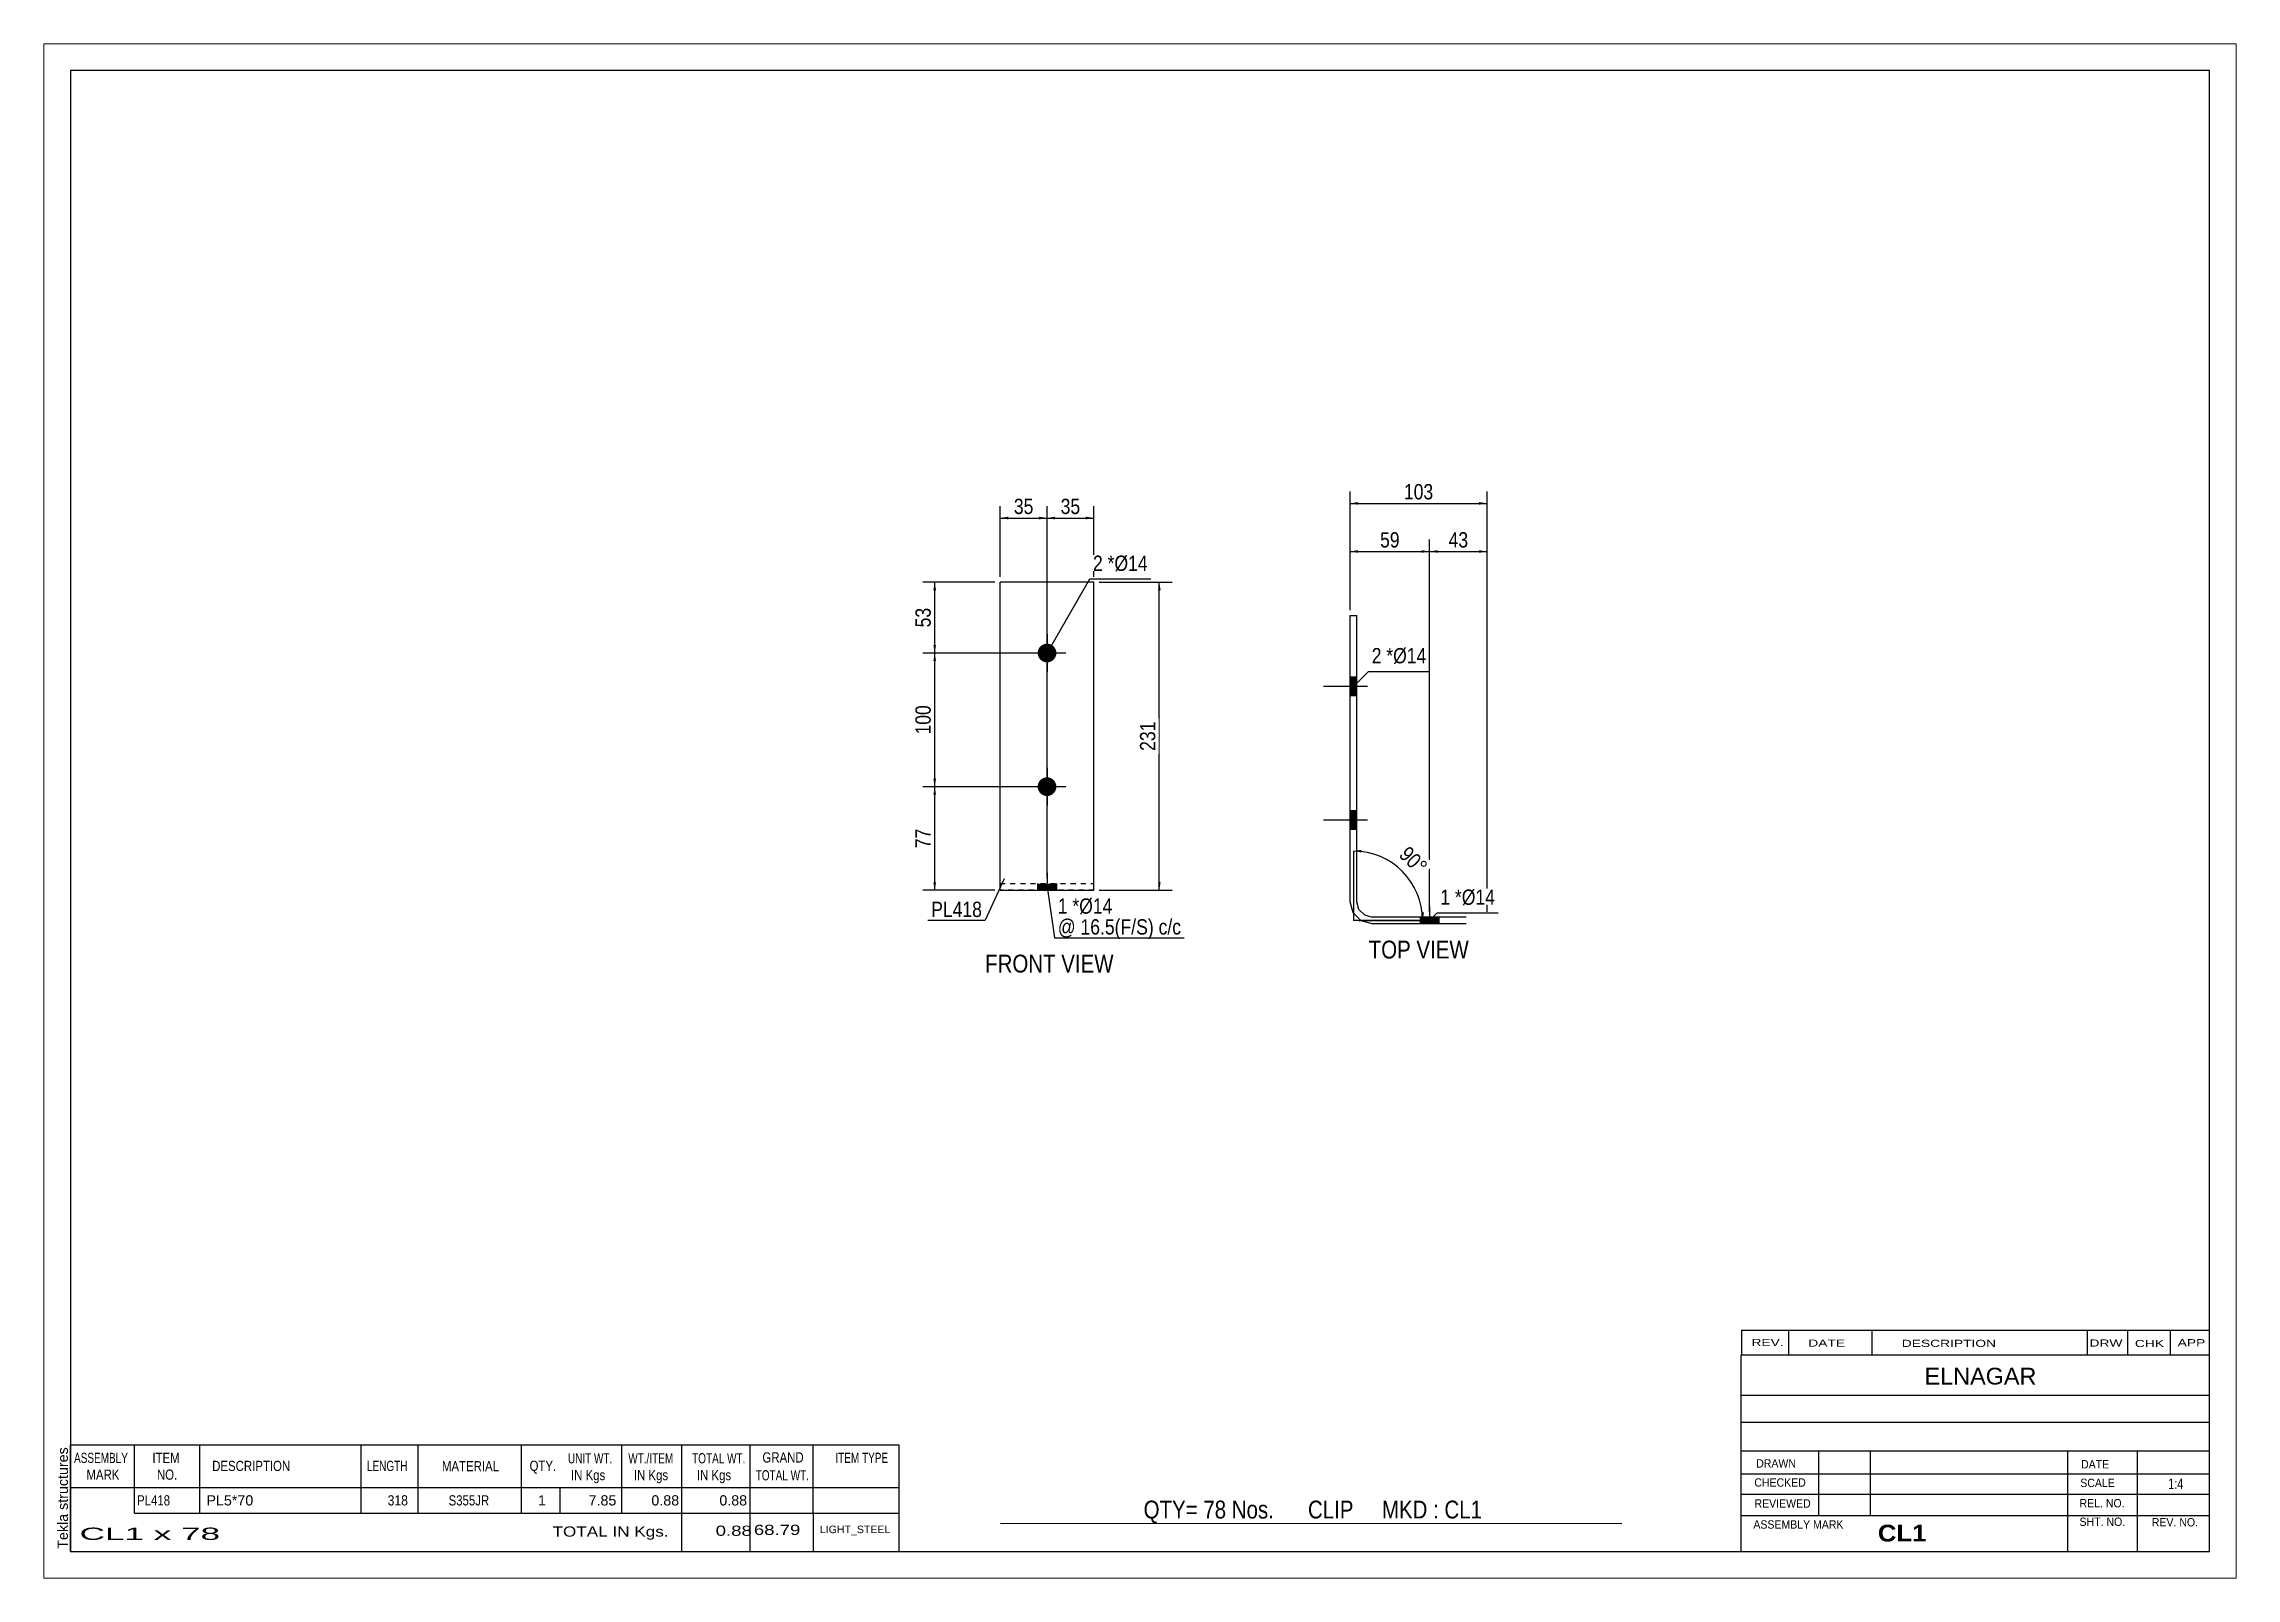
# Paper-space layout 'Layout1' of a CAD drawing. Header units: millimetres. Extents: x 0 to 410, y 0 to 287.
# The model-space entities are those that its viewports show. They can reach past a viewport. Long polylines and large blocks are cut down to what shows.
import ezdxf

# ---------------------------------------------------------------- set-up
doc = ezdxf.new("R2010")
doc.units = ezdxf.units.MM
doc.linetypes.add('DXK_LINE_DOT1', pattern=[1.8814, 0.9407, -0.9407])
doc.layers.add('Viewport layer', color=7, linetype='Continuous', plot=False)
doc.styles.add('Arial', font='ARIAL.TTF', dxfattribs={"height": 0.2})
doc.styles.add('Arial Bold', font='ARIALBD.TTF', dxfattribs={"height": 0.2})
doc.styles.add('Arial Narrow', font='ARIALN.TTF', dxfattribs={"height": 0.2})

# ---------------------------------------------------------------- blocks, each defined once
blk = doc.blocks.new('Unknown-627396871-1562')
at = {"color": 5, "linetype": 'Continuous'}
for p, q in [((405, 282), (5, 282)), ((5, 282), (5, 5)), ((405, 5), (405, 282)), ((5, 5), (405, 5))]:
    blk.add_line(p, q, dxfattribs=at)
at = {"color": 174, "linetype": 'Continuous', "style": 'Arial'}
blk.add_text('Tekla structures', height=1.9102, rotation=90, dxfattribs=at).set_placement((4.5, 5.5))
blk = doc.blocks.new('Unknown-627396871-11 - 1218')
at = {"color": 0, "linetype": 'Continuous'}
blk.add_wipeout([(200.11, 113.29), (200.11, 116.79), (176.04, 116.79), (176.04, 113.29)], dxfattribs=at)
at = {"color": 96, "linetype": 'Continuous', "style": 'Arial Narrow'}
blk.add_text('FRONT VIEW', height=3.34, dxfattribs=at).set_placement((176.04, 113.29))
blk = doc.blocks.new('Unknown-627396871-12 - 1239')
at = {"color": 0, "linetype": 'Continuous'}
blk.add_wipeout([(266.51, 115.91), (266.51, 119.41), (247.77, 119.41), (247.77, 115.91)], dxfattribs=at)
at = {"color": 96, "linetype": 'Continuous', "style": 'Arial Narrow'}
blk.add_text('TOP VIEW', height=3.34, dxfattribs=at).set_placement((247.77, 115.91))
blk = doc.blocks.new('Part-627396871-1234 - 1218')
at = {"color": 2, "linetype": 'Continuous'}
for p, q in [((178.86, 128.68), (178.86, 186.3)), ((196.36, 186.3), (178.86, 186.3)), ((196.36, 128.68), (196.36, 186.3)), ((178.86, 128.68), (178.86, 128.68)), ((178.86, 128.68), (196.36, 128.68)), ((196.36, 128.68), (196.36, 128.68))]:
    blk.add_line(p, q, dxfattribs=at)
at = {"color": 7, "linetype": 'DXK_LINE_DOT1'}
for p, q in [((178.86, 129.93), (178.86, 129.93)), ((178.86, 129.93), (196.36, 129.93)), ((196.36, 128.68), (178.86, 128.68)), ((196.36, 129.93), (196.36, 129.93))]:
    blk.add_line(p, q, dxfattribs=at)
blk = doc.blocks.new('Bolt-627396871-1235 - 1218')
at = {"linetype": 'Continuous'}
for points in [[(189.36, 173.05, -1), (185.86, 173.05, -1)], [(189.36, 148.05, -1), (185.86, 148.05, -1)]]:
    blk.add_hatch(color=3, dxfattribs=at).paths.add_polyline_path(points)
at = {"color": 3, "linetype": 'Continuous'}
for p, q in [((187.61, 176.55), (187.61, 169.55)), ((191.11, 173.05), (184.11, 173.05)), ((191.11, 148.05), (184.11, 148.05)), ((187.61, 151.55), (187.61, 144.55))]:
    blk.add_line(p, q, dxfattribs=at)
blk = doc.blocks.new('Bolt-627396871-1237 - 1218')
at = {"linetype": 'Continuous'}
blk.add_hatch(color=3, dxfattribs=at).paths.add_polyline_path([(189.36, 129.93), (185.86, 129.93), (185.86, 128.68), (189.36, 128.68)])
at = {"color": 3, "linetype": 'Continuous'}
for p, q in [((187.61, 131.93), (187.61, 128.68)), ((185.86, 129.93), (185.86, 128.68)), ((189.36, 129.93), (189.36, 128.68))]:
    blk.add_line(p, q, dxfattribs=at)
blk = doc.blocks.new('Part-627396871-1240 - 1239')
at = {"color": 2, "linetype": 'Continuous'}
for p, q in [((244.29, 126.54), (244.29, 180.04)), ((244.29, 180.04), (245.54, 180.04)), ((245.54, 126.54), (245.54, 180.04)), ((244.84, 124.48), (244.29, 126.54)), ((246.35, 122.97), (244.84, 124.48)), ((245.92, 125.1), (245.54, 126.54)), ((245.92, 125.1), (246.97, 124.05)), ((246.97, 124.05), (248.41, 123.66)), ((266.01, 123.66), (248.41, 123.66)), ((248.41, 122.41), (246.35, 122.97)), ((266.01, 122.41), (248.41, 122.41))]:
    blk.add_line(p, q, dxfattribs=at)
blk = doc.blocks.new('Bolt-627396871-1241 - 1239')
at = {"linetype": 'Continuous'}
for points in [[(245.54, 165.04), (245.54, 168.54), (244.29, 168.54), (244.29, 165.04)], [(245.54, 140.04), (245.54, 143.54), (244.29, 143.54), (244.29, 140.04)]]:
    blk.add_hatch(color=3, dxfattribs=at).paths.add_polyline_path(points)
at = {"color": 3, "linetype": 'Continuous'}
for p, q in [((245.54, 168.54), (244.29, 168.54)), ((247.54, 166.79), (239.29, 166.79)), ((245.54, 165.04), (244.29, 165.04)), ((245.54, 143.54), (244.29, 143.54)), ((247.54, 141.79), (239.29, 141.79)), ((245.54, 140.04), (244.29, 140.04))]:
    blk.add_line(p, q, dxfattribs=at)
blk = doc.blocks.new('Bolt-627396871-1243 - 1239')
at = {"linetype": 'Continuous'}
blk.add_hatch(color=3, dxfattribs=at).paths.add_polyline_path([(257.41, 122.41), (260.91, 122.41), (260.91, 123.66), (257.41, 123.66)])
at = {"color": 3, "linetype": 'Continuous'}
for p, q in [((257.41, 123.66), (257.41, 122.41)), ((259.16, 125.66), (259.16, 122.41)), ((260.91, 123.66), (260.91, 122.41))]:
    blk.add_line(p, q, dxfattribs=at)
blk = doc.blocks.new('StraightDimension-627396871-1245 - 1218')
at = {"linetype": 'Continuous'}
for points in [[(166.36, 184.8), (166.61, 186.3), (166.86, 184.8)], [(166.86, 174.55), (166.61, 173.05), (166.36, 174.55)]]:
    blk.add_hatch(color=7, dxfattribs=at).paths.add_polyline_path(points)
at = {"color": 7, "linetype": 'Continuous'}
for p, q in [((177.86, 186.3), (164.36, 186.3)), ((166.61, 173.05), (166.61, 186.3)), ((186.61, 173.05), (164.36, 173.05))]:
    blk.add_line(p, q, dxfattribs=at)
at = {"color": 0}
blk.add_wipeout([(166.46, 182.11), (162.26, 182.11), (162.26, 177.25), (166.46, 177.25)], dxfattribs=at)
at = {"color": 3, "style": 'Arial Narrow'}
blk.add_text('53', height=2.863, rotation=90.0002, dxfattribs=at).set_placement((165.86, 177.85))
blk = doc.blocks.new('StraightDimension-627396871-1246 - 1218')
at = {"linetype": 'Continuous'}
for points in [[(166.36, 171.55), (166.61, 173.05), (166.86, 171.55)], [(166.86, 149.55), (166.61, 148.05), (166.36, 149.55)]]:
    blk.add_hatch(color=7, dxfattribs=at).paths.add_polyline_path(points)
at = {"color": 7, "linetype": 'Continuous'}
for p, q in [((186.61, 173.05), (164.36, 173.05)), ((166.61, 148.05), (166.61, 173.05)), ((186.61, 148.05), (164.36, 148.05))]:
    blk.add_line(p, q, dxfattribs=at)
at = {"color": 0}
blk.add_wipeout([(166.46, 163.9), (162.26, 163.9), (162.26, 157.21), (166.46, 157.21)], dxfattribs=at)
at = {"color": 3, "style": 'Arial Narrow'}
blk.add_text('100', height=2.863, rotation=90.0002, dxfattribs=at).set_placement((165.86, 157.81))
blk = doc.blocks.new('StraightDimension-627396871-1247 - 1218')
at = {"linetype": 'Continuous'}
for points in [[(166.36, 146.55), (166.61, 148.05), (166.86, 146.55)], [(166.86, 130.18), (166.61, 128.68), (166.36, 130.18)]]:
    blk.add_hatch(color=7, dxfattribs=at).paths.add_polyline_path(points)
at = {"color": 7, "linetype": 'Continuous'}
for p, q in [((186.61, 148.05), (164.36, 148.05)), ((166.61, 128.68), (166.61, 148.05)), ((177.86, 128.68), (164.36, 128.68))]:
    blk.add_line(p, q, dxfattribs=at)
at = {"color": 0}
blk.add_wipeout([(166.46, 140.79), (162.26, 140.79), (162.26, 135.94), (166.46, 135.94)], dxfattribs=at)
at = {"color": 3, "style": 'Arial Narrow'}
blk.add_text('77', height=2.863, rotation=90.0002, dxfattribs=at).set_placement((165.86, 136.54))
blk = doc.blocks.new('StraightDimension-627396871-1258 - 1218')
at = {"linetype": 'Continuous'}
for points in [[(208.36, 184.8), (208.61, 186.3), (208.86, 184.8)], [(208.86, 130.18), (208.61, 128.68), (208.36, 130.18)]]:
    blk.add_hatch(color=7, dxfattribs=at).paths.add_polyline_path(points)
at = {"color": 7, "linetype": 'Continuous'}
for p, q in [((197.36, 186.3), (211.01, 186.3)), ((208.61, 128.68), (208.61, 186.3)), ((197.36, 128.68), (211.01, 128.68))]:
    blk.add_line(p, q, dxfattribs=at)
at = {"color": 0}
blk.add_wipeout([(208.46, 160.83), (204.26, 160.83), (204.26, 154.15), (208.46, 154.15)], dxfattribs=at)
at = {"color": 3, "style": 'Arial Narrow'}
blk.add_text('231', height=2.863, rotation=90.0002, dxfattribs=at).set_placement((207.86, 154.75))
blk = doc.blocks.new('StraightDimension-627396871-1262 - 1218')
at = {"linetype": 'Continuous'}
for points in [[(189.11, 198.05), (187.61, 198.3), (189.11, 198.55)], [(194.86, 198.55), (196.36, 198.3), (194.86, 198.05)]]:
    blk.add_hatch(color=7, dxfattribs=at).paths.add_polyline_path(points)
at = {"color": 7, "linetype": 'Continuous'}
for p, q in [((187.61, 130.93), (187.61, 200.55)), ((187.61, 198.3), (196.36, 198.3)), ((196.36, 187.3), (196.36, 200.55))]:
    blk.add_line(p, q, dxfattribs=at)
at = {"color": 0}
blk.add_wipeout([(194.41, 198.45), (194.41, 202.65), (189.56, 202.65), (189.56, 198.45)], dxfattribs=at)
at = {"color": 3, "style": 'Arial Narrow'}
blk.add_text('35', height=2.863, dxfattribs=at).set_placement((190.16, 199.05))
blk = doc.blocks.new('StraightDimension-627396871-1263 - 1218')
at = {"linetype": 'Continuous'}
for points in [[(180.36, 198.05), (178.86, 198.3), (180.36, 198.55)], [(186.11, 198.55), (187.61, 198.3), (186.11, 198.05)]]:
    blk.add_hatch(color=7, dxfattribs=at).paths.add_polyline_path(points)
at = {"color": 7, "linetype": 'Continuous'}
for p, q in [((178.86, 187.3), (178.86, 200.55)), ((178.86, 198.3), (187.61, 198.3)), ((187.61, 130.93), (187.61, 200.55))]:
    blk.add_line(p, q, dxfattribs=at)
at = {"color": 0}
blk.add_wipeout([(185.66, 198.45), (185.66, 202.65), (180.81, 202.65), (180.81, 198.45)], dxfattribs=at)
at = {"color": 3, "style": 'Arial Narrow'}
blk.add_text('35', height=2.863, dxfattribs=at).set_placement((181.41, 199.05))
blk = doc.blocks.new('StraightDimension-627396871-1280 - 1239')
at = {"linetype": 'Continuous'}
for points in [[(245.79, 191.79), (244.29, 192.04), (245.79, 192.29)], [(257.66, 192.29), (259.16, 192.04), (257.66, 191.79)]]:
    blk.add_hatch(color=7, dxfattribs=at).paths.add_polyline_path(points)
at = {"color": 7, "linetype": 'Continuous'}
for p, q in [((244.29, 181.04), (244.29, 194.29)), ((259.16, 124.66), (259.16, 194.29)), ((244.29, 192.04), (259.16, 192.04))]:
    blk.add_line(p, q, dxfattribs=at)
at = {"color": 0}
blk.add_wipeout([(254.15, 192.19), (254.15, 196.39), (249.3, 196.39), (249.3, 192.19)], dxfattribs=at)
at = {"color": 3, "style": 'Arial Narrow'}
blk.add_text('59', height=2.863, dxfattribs=at).set_placement((249.9, 192.79))
blk = doc.blocks.new('StraightDimension-627396871-1279 - 1239')
at = {"linetype": 'Continuous'}
for points in [[(260.66, 191.79), (259.16, 192.04), (260.66, 192.29)], [(268.41, 192.29), (269.91, 192.04), (268.41, 191.79)]]:
    blk.add_hatch(color=7, dxfattribs=at).paths.add_polyline_path(points)
at = {"color": 7, "linetype": 'Continuous'}
for p, q in [((259.16, 124.66), (259.16, 194.29)), ((269.91, 124.66), (269.91, 194.29)), ((259.16, 192.04), (269.91, 192.04))]:
    blk.add_line(p, q, dxfattribs=at)
at = {"color": 0}
blk.add_wipeout([(266.96, 192.19), (266.96, 196.39), (262.11, 196.39), (262.11, 192.19)], dxfattribs=at)
at = {"color": 3, "style": 'Arial Narrow'}
blk.add_text('43', height=2.863, dxfattribs=at).set_placement((262.71, 192.79))
blk = doc.blocks.new('StraightDimension-627396871-1289 - 1239')
at = {"linetype": 'Continuous'}
for points in [[(245.79, 200.79), (244.29, 201.04), (245.79, 201.29)], [(268.41, 201.29), (269.91, 201.04), (268.41, 200.79)]]:
    blk.add_hatch(color=7, dxfattribs=at).paths.add_polyline_path(points)
at = {"color": 7, "linetype": 'Continuous'}
for p, q in [((244.29, 181.04), (244.29, 203.29)), ((244.29, 201.04), (269.91, 201.04)), ((269.91, 124.66), (269.91, 203.29))]:
    blk.add_line(p, q, dxfattribs=at)
at = {"color": 0}
blk.add_wipeout([(260.44, 201.19), (260.44, 205.39), (253.76, 205.39), (253.76, 201.19)], dxfattribs=at)
at = {"color": 3, "style": 'Arial Narrow'}
blk.add_text('103', height=2.863, dxfattribs=at).set_placement((254.36, 201.79))
blk = doc.blocks.new('AngleDimension-627396871-1968 - 1239')
at = {"linetype": 'Continuous'}
for points in [[(246.41, 135.74), (244.91, 135.99), (246.41, 136.24)], [(258.11, 124.54), (257.86, 123.04), (257.61, 124.54)]]:
    blk.add_hatch(color=7, dxfattribs=at).paths.add_polyline_path(points)
at = {"color": 7, "linetype": 'Continuous'}
for p, q in [((244.91, 135.99), (244.91, 123.04)), ((257.86, 123.04), (244.91, 123.04)), ((245.91, 123.04), (257.86, 123.04))]:
    blk.add_line(p, q, dxfattribs=at)
blk.add_arc((244.91, 123.04), 12.95, 0.0002, 90, dxfattribs=at)
at = {"color": 0}
blk.add_wipeout([(256.99, 130.55), (259.96, 133.52), (255.39, 138.09), (252.42, 135.12)], dxfattribs=at)
at = {"color": 3, "style": 'Arial Narrow'}
blk.add_text('90°', height=2.863, rotation=-45.0001, dxfattribs=at).set_placement((253.27, 135.12))
blk = doc.blocks.new('CBS_BOM-627396871-2094')
at = {"color": 7, "linetype": 'Continuous'}
for p, q in [((4.97, 16.97), (4.97, 24.97)), ((4.97, 24.97), (159.89, 24.97)), ((16.97, 16.97), (16.97, 24.97)), ((29.16, 16.97), (29.16, 24.97)), ((59.32, 16.97), (59.32, 24.97)), ((70, 16.97), (70, 24.97)), ((89.32, 16.97), (89.32, 24.97)), ((108.12, 16.97), (108.12, 24.97)), ((119.33, 16.97), (119.33, 24.97)), ((132.12, 16.97), (132.12, 24.97)), ((143.87, 16.97), (143.87, 24.97)), ((159.89, 24.96), (159.89, 16.98)), ((4.97, 16.97), (159.89, 16.97)), ((4.97, 12.17), (4.97, 16.97)), ((16.97, 12.17), (16.97, 16.97)), ((29.16, 12.17), (29.16, 16.97)), ((59.32, 12.17), (59.32, 16.97)), ((70, 12.17), (70, 16.97)), ((89.32, 12.17), (89.32, 16.97)), ((96.58, 12.17), (96.58, 16.97)), ((108.12, 12.17), (108.12, 16.97)), ((119.33, 12.17), (119.33, 16.97)), ((132.12, 12.17), (132.12, 16.97)), ((143.89, 12.17), (143.89, 16.97)), ((159.89, 16.96), (159.89, 12.17)), ((4.97, 4.97), (4.97, 12.15)), ((16.97, 12.17), (159.89, 12.17)), ((119.33, 4.97), (119.33, 12.15)), ((132.12, 4.97), (132.12, 12.15)), ((143.93, 4.97), (143.93, 12.15)), ((159.89, 12.17), (159.89, 4.97)), ((4.97, 4.97), (159.89, 4.97))]:
    blk.add_line(p, q, dxfattribs=at)
at = {"color": 3, "linetype": 'Continuous', "style": 'Arial'}
for s, height, width, p in [('ASSEMBLY', 1.91, 0.7, (5.65, 21.54)), ('ITEM', 1.91, 0.8, (20.3, 21.54)), ('DESCRIPTION', 1.9102, 0.8, (31.48, 20.04)), ('LENGTH', 1.91, 0.7, (60.43, 20.04)), ('MATERIAL', 1.91, 0.8, (74.45, 19.99)), ('QTY.', 1.91, 0.8, (90.84, 20.07)), ('UNIT WT.', 1.91, 0.7, (98.01, 21.47)), ('WT./ITEM', 1.91, 0.7, (109.3, 21.47)), ('TOTAL WT.', 1.91, 0.7, (121.24, 21.47)), ('GRAND', 1.91, 0.8, (134.39, 21.63)), ('ITEM TYPE', 1.91, 0.7, (148.03, 21.55)), ('MARK', 1.91, 0.8, (7.97, 18.41)), ('NO.', 1.91, 0.8, (21.15, 18.41)), ('IN Kgs', 1.91, 0.8, (98.59, 18.33)), ('IN Kgs', 1.91, 0.8, (110.34, 18.33)), ('IN Kgs', 1.91, 0.8, (122.13, 18.33)), ('TOTAL WT.', 1.91, 0.7, (133.13, 18.29))]:
    blk.add_text(s, height=height, dxfattribs=dict(at, width=width)).set_placement(p)
at = {"color": 7, "linetype": 'Continuous', "style": 'Arial'}
for s, width, p in [('PL418', 0.8, (17.43, 13.6)), ('318', 0.85, (64.3, 13.6)), ('S355JR', 0.8, (75.69, 13.6))]:
    blk.add_text(s, height=1.91, dxfattribs=dict(at, width=width)).set_placement(p)
for s, p in [('PL5*70', (30.41, 13.6)), ('1', (92.41, 13.6)), ('7.85', (101.88, 13.6)), ('0.88', (113.62, 13.6)), ('0.88', (126.33, 13.6))]:
    blk.add_text(s, height=1.91, dxfattribs=at).set_placement(p)
at = {"color": 6, "linetype": 'Continuous', "style": 'Arial'}
for s, height, width, p in [('CL1 x 78', 2.292, 2.05, (6.69, 7.16)), ('TOTAL IN Kgs.', 1.9102, 1.2, (95.13, 7.77)), ('0.88', 1.91, 1.3, (125.65, 7.92)), ('68.79', 1.91, 1.3, (132.79, 8.08))]:
    blk.add_text(s, height=height, dxfattribs=dict(at, width=width)).set_placement(p)
blk.add_text('LIGHT_STEEL', height=1.4135, dxfattribs=at).set_placement((145.14, 8.42))
blk = doc.blocks.new('CBS_CALLOFF-627396871-2095')
at = {"color": 7, "linetype": 'Continuous'}
blk.add_line((178.88, 10.27), (295.11, 10.25), dxfattribs=at)
at = {"color": 3, "linetype": 'Continuous', "style": 'Arial Narrow'}
blk.add_text('QTY= 78 Nos.      CLIP     MKD : CL1', height=3.3405, dxfattribs=at).set_placement((205.68, 11.16))
blk = doc.blocks.new('CBS_NAME_BLOG-627396871-2096')
at = {"color": 7, "linetype": 'Continuous'}
for p, q in [((317.41, 41.75), (404.93, 41.75)), ((317.41, 5.04), (317.41, 41.75)), ((317.41, 34.21), (404.93, 34.21)), ((317.48, 29.16), (405, 29.16)), ((317.41, 23.79), (404.93, 23.79)), ((331.93, 11.68), (331.93, 23.78)), ((341.62, 11.71), (341.62, 23.78)), ((378.53, 5.04), (378.53, 23.77)), ((391.58, 5.04), (391.58, 23.78)), ((317.42, 19.49), (405, 19.51)), ((317.41, 15.74), (404.93, 15.74)), ((317.41, 11.7), (404.93, 11.7)), ((317.41, 5), (405, 5))]:
    blk.add_line(p, q, dxfattribs=at)
at = {"color": 3, "linetype": 'Continuous', "style": 'Arial'}
blk.add_text('ELNAGAR', height=3.133, dxfattribs=at).set_placement((351.73, 36.22))
at = {"color": 3, "linetype": 'Continuous'}
for s, height, style, width, p in [('DRAWN', 1.566, 'Arial', 0.9, (320.24, 20.68)), ('DATE', 1.566, 'Arial', 0.9, (381, 20.52)), ('CHECKED', 1.566, 'Arial', 0.9, (319.89, 17.11)), ('SCALE', 1.566, 'Arial', 0.9, (380.85, 17.04)), ('1:4', 1.957, 'Arial Narrow', 0.9, (397.3, 16.68)), ('REVIEWED', 1.566, 'Arial', 0.9, (319.93, 13.19)), ('REL. NO.', 1.566, 'Arial', 0.9, (380.71, 13.24)), ('ASSEMBLY MARK', 1.5663, 'Arial', 0.9, (319.71, 9.26)), ('CL1', 3.131, 'Arial Bold', 1.1, (342.99, 6.86)), ('SHT. NO.', 1.566, 'Arial', 0.9, (380.71, 9.77)), ('REV. NO.', 1.566, 'Arial', 0.9, (394.23, 9.68))]:
    blk.add_text(s, height=height, dxfattribs=dict(at, style=style, width=width)).set_placement(p)
blk = doc.blocks.new('CBS_REVISION-627396871-2097')
at = {"color": 7, "linetype": 'Continuous'}
for p, q in [((317.49, 46.38), (404.99, 46.38)), ((317.49, 46.38), (317.49, 41.75)), ((326.29, 46.38), (326.29, 41.75)), ((341.88, 46.38), (341.88, 41.81)), ((382.14, 46.38), (382.14, 41.75)), ((389.68, 46.38), (389.68, 41.75)), ((397.63, 46.38), (397.63, 41.75)), ((317.49, 41.75), (404.99, 41.75))]:
    blk.add_line(p, q, dxfattribs=at)
at = {"color": 7, "style": 'Arial Narrow', "width": 1.7}
for s, height, p in [('REV.', 1.326, (319.35, 43.43)), ('DATE', 1.326, (329.98, 43.31)), ('DESCRIPTION', 1.3257, (347.46, 43.26)), ('DRW', 1.326, (382.57, 43.32)), ('CHK', 1.326, (391.06, 43.23)), ('APP', 1.326, (399.06, 43.38))]:
    blk.add_text(s, height=height, dxfattribs=at).set_placement(p)
blk = doc.blocks.new('Mark-627396871-1297 - 1218')
at = {"color": 0}
blk.add_wipeout([(198.04, 188.41), (198.04, 191.41), (196.21, 191.41), (196.21, 188.41)], dxfattribs=at)
blk.add_wipeout([(198.04, 188.41), (198.04, 191.41), (196.21, 191.41), (196.21, 188.41)], dxfattribs=at)
at = {"color": 7, "linetype": 'Continuous'}
blk.add_line((187.61, 173.05), (195.61, 186.91), dxfattribs=at)
at = {"color": 0}
blk.add_wipeout([(200.22, 188.41), (200.22, 191.41), (198.94, 191.41), (198.94, 188.41)], dxfattribs=at)
blk.add_wipeout([(200.22, 188.41), (200.22, 191.41), (198.94, 191.41), (198.94, 188.41)], dxfattribs=at)
at = {"color": 3, "style": 'Arial Narrow'}
blk.add_text('2', height=2.86, dxfattribs=at).set_placement((196.21, 188.41))
at = {"color": 0}
blk.add_wipeout([(206.43, 188.41), (206.43, 191.41), (200.22, 191.41), (200.22, 188.41)], dxfattribs=at)
blk.add_wipeout([(206.43, 188.41), (206.43, 191.41), (200.22, 191.41), (200.22, 188.41)], dxfattribs=at)
at = {"color": 7, "linetype": 'Continuous'}
blk.add_line((195.61, 186.91), (207.03, 186.91), dxfattribs=at)
at = {"color": 3, "style": 'Arial Narrow'}
for s, height, p in [('*', 2.86, (198.94, 188.41)), ('Ø14', 2.863, (200.22, 188.41))]:
    blk.add_text(s, height=height, dxfattribs=at).set_placement(p)
blk = doc.blocks.new('Mark-627396871-1292 - 1218')
at = {"color": 0}
blk.add_wipeout([(175.45, 123.67), (175.45, 126.67), (165.95, 126.67), (165.95, 123.67)], dxfattribs=at)
blk.add_wipeout([(175.45, 123.67), (175.45, 126.67), (165.95, 126.67), (165.95, 123.67)], dxfattribs=at)
at = {"color": 7, "linetype": 'Continuous'}
for p in [(179.58, 130.8), (165.35, 123.07)]:
    blk.add_line(p, (176.05, 123.07), dxfattribs=at)
at = {"color": 3, "style": 'Arial Narrow'}
blk.add_text('PL418', height=2.863, dxfattribs=at).set_placement((165.95, 123.67))
blk = doc.blocks.new('Mark-627396871-1298 - 1218')
at = {"color": 0}
blk.add_wipeout([(191.45, 124.29), (191.45, 127.29), (189.63, 127.29), (189.63, 124.29)], dxfattribs=at)
blk.add_wipeout([(191.45, 124.29), (191.45, 127.29), (189.63, 127.29), (189.63, 124.29)], dxfattribs=at)
blk.add_wipeout([(193.63, 124.29), (193.63, 127.29), (192.35, 127.29), (192.35, 124.29)], dxfattribs=at)
blk.add_wipeout([(193.63, 124.29), (193.63, 127.29), (192.35, 127.29), (192.35, 124.29)], dxfattribs=at)
blk.add_wipeout([(199.84, 124.29), (199.84, 127.29), (193.63, 127.29), (193.63, 124.29)], dxfattribs=at)
blk.add_wipeout([(199.84, 124.29), (199.84, 127.29), (193.63, 127.29), (193.63, 124.29)], dxfattribs=at)
at = {"color": 3, "style": 'Arial Narrow'}
blk.add_text('*', height=2.86, dxfattribs=at).set_placement((192.35, 124.29))
at = {"color": 0}
blk.add_wipeout([(212.68, 120.39), (212.68, 123.39), (189.63, 123.39), (189.63, 120.39)], dxfattribs=at)
blk.add_wipeout([(212.68, 120.39), (212.68, 123.39), (189.63, 123.39), (189.63, 120.39)], dxfattribs=at)
at = {"color": 7, "linetype": 'Continuous'}
for p, q in [((187.61, 129.3), (189.03, 119.79)), ((189.03, 119.79), (213.28, 119.79))]:
    blk.add_line(p, q, dxfattribs=at)
at = {"color": 3, "style": 'Arial Narrow'}
for s, height, p in [('1', 2.86, (189.63, 124.29)), ('Ø14', 2.863, (193.63, 124.29)), ('@ 16.5(F/', 2.863, (189.63, 120.39)), ('S) c/', 2.863, (204.29, 120.39)), ('c', 2.86, (211.04, 120.39))]:
    blk.add_text(s, height=height, dxfattribs=at).set_placement(p)
blk = doc.blocks.new('Mark-627396871-1295 - 1239')
at = {"color": 0}
blk.add_wipeout([(250.17, 171.12), (250.17, 174.12), (248.34, 174.12), (248.34, 171.12)], dxfattribs=at)
blk.add_wipeout([(250.17, 171.12), (250.17, 174.12), (248.34, 174.12), (248.34, 171.12)], dxfattribs=at)
at = {"color": 7, "linetype": 'Continuous'}
blk.add_line((244.91, 166.79), (247.74, 169.62), dxfattribs=at)
at = {"color": 0}
blk.add_wipeout([(252.34, 171.12), (252.34, 174.12), (251.07, 174.12), (251.07, 171.12)], dxfattribs=at)
blk.add_wipeout([(252.34, 171.12), (252.34, 174.12), (251.07, 174.12), (251.07, 171.12)], dxfattribs=at)
at = {"color": 3, "style": 'Arial Narrow'}
blk.add_text('2', height=2.86, dxfattribs=at).set_placement((248.34, 171.12))
at = {"color": 0}
blk.add_wipeout([(258.56, 171.12), (258.56, 174.12), (252.34, 174.12), (252.34, 171.12)], dxfattribs=at)
blk.add_wipeout([(258.56, 171.12), (258.56, 174.12), (252.34, 174.12), (252.34, 171.12)], dxfattribs=at)
at = {"color": 7, "linetype": 'Continuous'}
blk.add_line((247.74, 169.62), (259.16, 169.62), dxfattribs=at)
at = {"color": 3, "style": 'Arial Narrow'}
for s, height, p in [('*', 2.86, (251.07, 171.12)), ('Ø14', 2.863, (252.34, 171.12))]:
    blk.add_text(s, height=height, dxfattribs=at).set_placement(p)
blk = doc.blocks.new('Mark-627396871-1296 - 1239')
at = {"color": 0}
blk.add_wipeout([(263, 125.95), (263, 128.95), (261.18, 128.95), (261.18, 125.95)], dxfattribs=at)
blk.add_wipeout([(263, 125.95), (263, 128.95), (261.18, 128.95), (261.18, 125.95)], dxfattribs=at)
at = {"color": 7, "linetype": 'Continuous'}
blk.add_line((259.16, 123.04), (260.58, 124.45), dxfattribs=at)
at = {"color": 0}
blk.add_wipeout([(265.18, 125.95), (265.18, 128.95), (263.9, 128.95), (263.9, 125.95)], dxfattribs=at)
blk.add_wipeout([(265.18, 125.95), (265.18, 128.95), (263.9, 128.95), (263.9, 125.95)], dxfattribs=at)
at = {"color": 3, "style": 'Arial Narrow'}
blk.add_text('1', height=2.86, dxfattribs=at).set_placement((261.18, 125.95))
at = {"color": 0}
blk.add_wipeout([(271.39, 125.95), (271.39, 128.95), (265.18, 128.95), (265.18, 125.95)], dxfattribs=at)
blk.add_wipeout([(271.39, 125.95), (271.39, 128.95), (265.18, 128.95), (265.18, 125.95)], dxfattribs=at)
at = {"color": 7, "linetype": 'Continuous'}
blk.add_line((260.58, 124.45), (271.99, 124.45), dxfattribs=at)
at = {"color": 3, "style": 'Arial Narrow'}
for s, height, p in [('*', 2.86, (263.9, 125.95)), ('Ø14', 2.863, (265.18, 125.95))]:
    blk.add_text(s, height=height, dxfattribs=at).set_placement(p)

msp = doc.modelspace()

# ---------------------------------------------------------------- block references
for name in ['Unknown-627396871-1562', 'Part-627396871-1234 - 1218', 'Bolt-627396871-1235 - 1218', 'Part-627396871-1240 - 1239', 'Bolt-627396871-1241 - 1239', 'Bolt-627396871-1237 - 1218', 'Bolt-627396871-1243 - 1239', 'CBS_REVISION-627396871-2097', 'CBS_NAME_BLOG-627396871-2096', 'CBS_BOM-627396871-2094', 'CBS_CALLOFF-627396871-2095']:
    msp.add_blockref(name, (0, 0))

# ---------------------------------------------------------------- next in the draw order: block references
for name in ['StraightDimension-627396871-1280 - 1239', 'StraightDimension-627396871-1245 - 1218', 'StraightDimension-627396871-1258 - 1218', 'Unknown-627396871-12 - 1239', 'Unknown-627396871-11 - 1218']:
    msp.add_blockref(name, (0, 0))

# ---------------------------------------------------------------- next in the draw order: block references
for name in ['StraightDimension-627396871-1279 - 1239', 'StraightDimension-627396871-1246 - 1218']:
    msp.add_blockref(name, (0, 0))

# ---------------------------------------------------------------- next in the draw order: block references
for name in ['StraightDimension-627396871-1289 - 1239', 'StraightDimension-627396871-1247 - 1218']:
    msp.add_blockref(name, (0, 0))

# ---------------------------------------------------------------- next in the draw order: block references
for name in ['StraightDimension-627396871-1262 - 1218', 'Mark-627396871-1295 - 1239', 'AngleDimension-627396871-1968 - 1239']:
    msp.add_blockref(name, (0, 0))

# ---------------------------------------------------------------- next in the draw order: block references
for name in ['StraightDimension-627396871-1263 - 1218', 'Mark-627396871-1296 - 1239']:
    msp.add_blockref(name, (0, 0))

# ---------------------------------------------------------------- next in the draw order: block references
for name in ['Mark-627396871-1297 - 1218', 'Mark-627396871-1292 - 1218', 'Mark-627396871-1298 - 1218']:
    msp.add_blockref(name, (0, 0))

psp = doc.layouts.get("Layout1")

# ---------------------------------------------------------------- viewports
at = {"layer": 'Viewport layer', "view_target_point": (205, 143.5)}
psp.add_viewport(center=(205, 143.5), size=(410, 287), view_center_point=(0, 0), view_height=287, dxfattribs=at)

doc.saveas('drawing.dxf')
